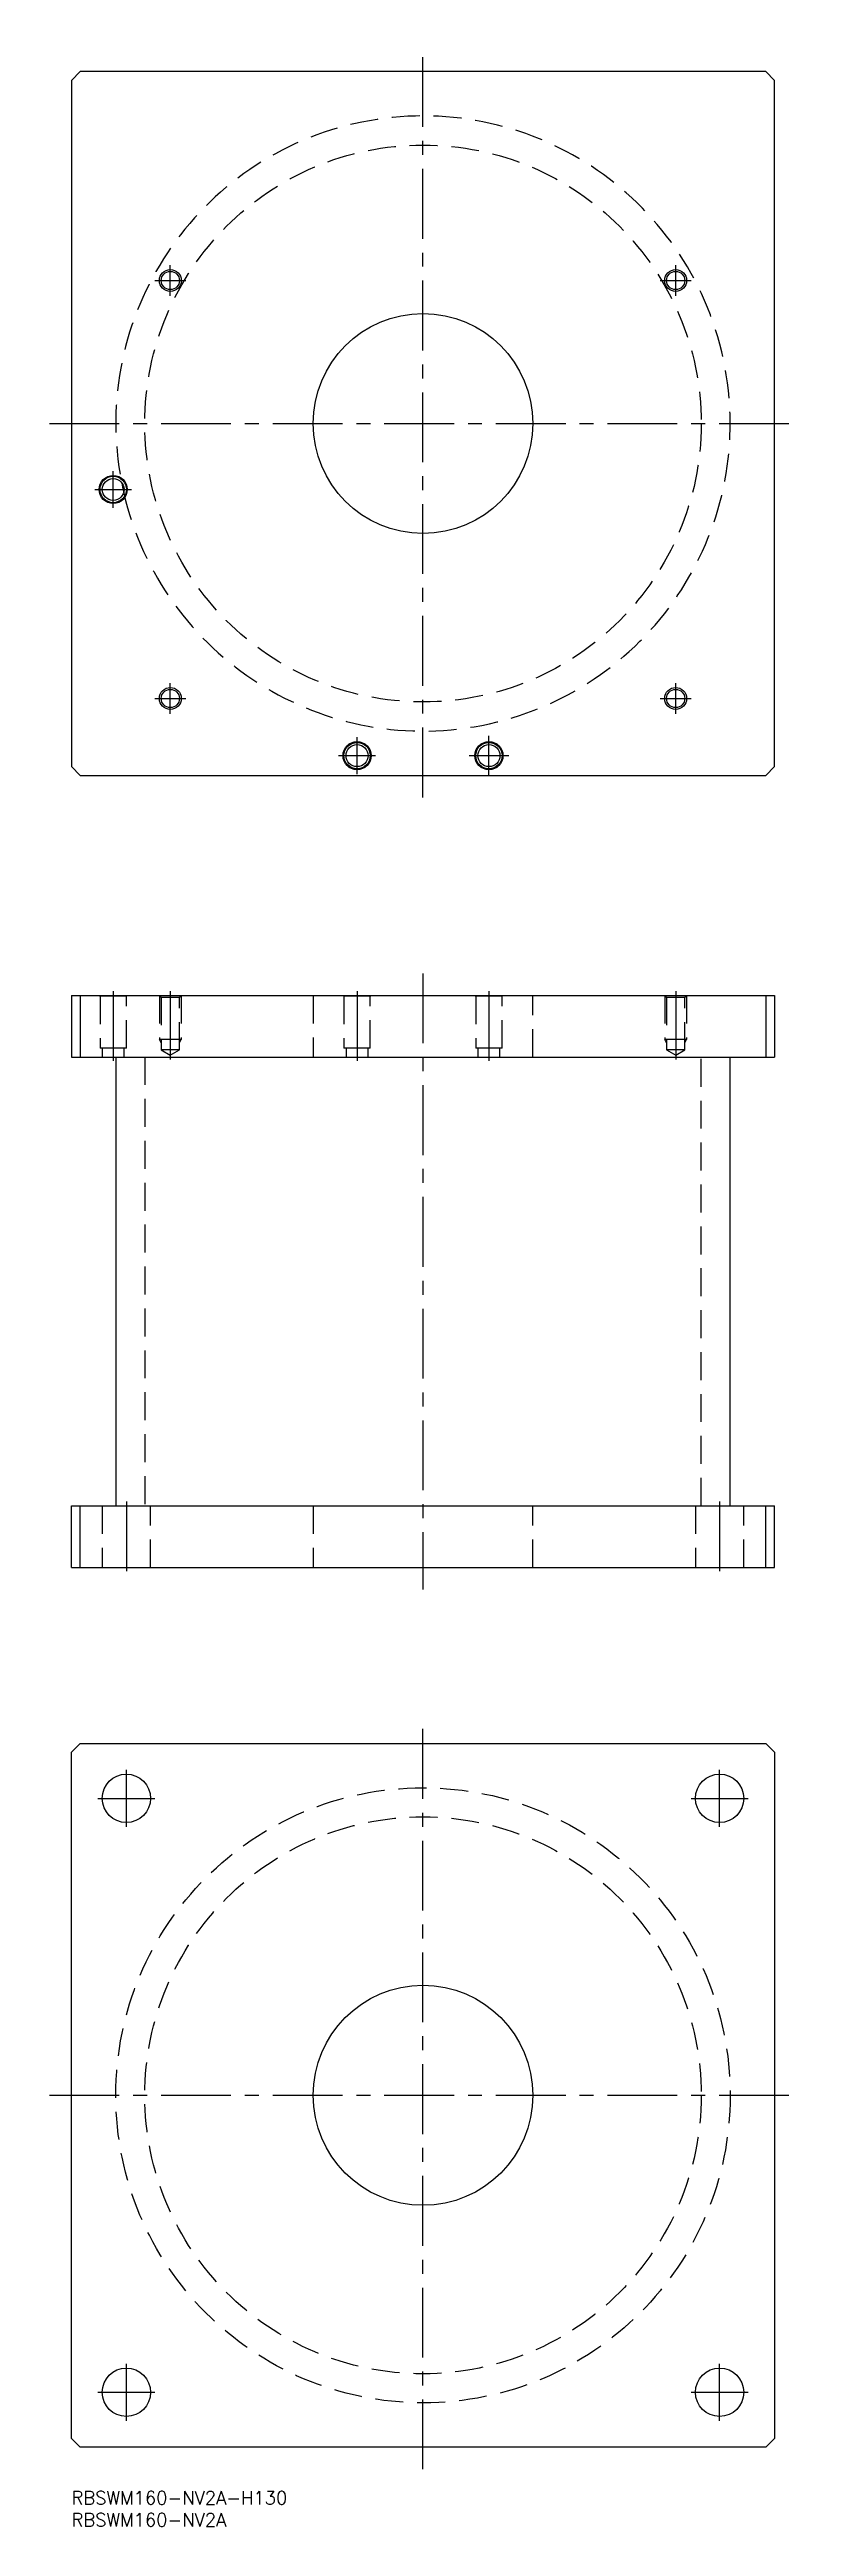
# Model space of a CAD drawing. Extents: x -5 to 165, y -8 to 555.
import ezdxf

# ---------------------------------------------------------------- set-up
doc = ezdxf.new("R2010")
doc.units = 0
doc.header["$LTSCALE"] = 0.5
doc.linetypes.add('CENTER', pattern=[50.8, 31.75, -6.35, 6.35, -6.35])
doc.linetypes.add('DASHED', pattern=[19.05, 12.7, -6.35])
for name, color, linetype in [('MSM_CENTER', 1, 'CENTER'), ('MSM_CONTINUOUS', 7, 'CONTINUOUS'), ('MSM_DASHED', 4, 'DASHED'), ('MSM_NARROW', 5, 'CONTINUOUS'), ('MSM_PART_NUMBER', 7, 'CONTINUOUS')]:
    doc.layers.add(name, color=color, linetype=linetype)
doc.styles.get("Standard").update_dxf_attribs({"font": 'txt.shx', "height": 3, "bigfont": 'bigfont.shx'})

msp = doc.modelspace()

# ---------------------------------------------------------------- linework, layer by layer
at = {"layer": 'MSM_CENTER'}
for p, q in [((80, 385), (80, 555)), ((19, 502.5), (26, 502.5)), ((22.5, 499), (22.5, 506)), ((134, 502.5), (141, 502.5)), ((137.5, 499), (137.5, 506)), ((-5, 470), (165, 470)), ((9.5, 450.8), (9.5, 459.2)), ((5.3, 455), (13.7, 455)), ((22.5, 404), (22.5, 411)), ((137.5, 404), (137.5, 411)), ((19, 407.5), (26, 407.5)), ((134, 407.5), (141, 407.5)), ((60.8, 394.5), (69.2, 394.5)), ((65, 390.3), (65, 398.7)), ((90.5, 394.5), (99.5, 394.5)), ((95, 390), (95, 399)), ((80, 345), (80, 205)), ((9.5, 341), (9.5, 325)), ((22.5, 341), (22.5, 325.407)), ((65, 341), (65, 325)), ((95, 341), (95, 325)), ((137.5, 341), (137.5, 325.407)), ((12.5, 225), (12.5, 209)), ((147.5, 225), (147.5, 209)), ((80, 5), (80, 175)), ((12.5, 151), (12.5, 164)), ((147.5, 151), (147.5, 164)), ((6, 157.5), (19, 157.5)), ((141, 157.5), (154, 157.5)), ((-5, 90), (165, 90)), ((12.5, 16), (12.5, 29)), ((147.5, 16), (147.5, 29)), ((6, 22.5), (19, 22.5)), ((141, 22.5), (154, 22.5))]:
    msp.add_line(p, q, dxfattribs=at)
at = {"layer": 'MSM_CONTINUOUS'}
for p, q in [((2, 550), (0, 548)), ((0, 548), (0, 392)), ((158, 550), (2, 550)), ((160, 548), (158, 550)), ((160, 392), (160, 548)), ((0, 392), (2, 390)), ((2, 390), (158, 390)), ((158, 390), (160, 392)), ((0, 340), (160, 340)), ((0, 340), (0, 326)), ((2, 340), (2, 326)), ((158, 340), (158, 326)), ((160, 340), (160, 326)), ((0, 326), (160, 326)), ((10.1, 326), (10.1, 224)), ((149.9, 224), (149.9, 326)), ((0, 210), (0, 224)), ((0, 224), (160, 224)), ((2, 210), (2, 224)), ((158, 210), (158, 224)), ((160, 210), (160, 224)), ((0, 210), (160, 210)), ((0, 168), (2, 170)), ((2, 170), (158, 170)), ((158, 170), (160, 168)), ((0, 12), (0, 168)), ((160, 168), (160, 12)), ((2, 10), (0, 12)), ((160, 12), (158, 10)), ((158, 10), (2, 10))]:
    msp.add_line(p, q, dxfattribs=at)
for centre, radius in [((22.5, 502.5), 2.067), ((137.5, 502.5), 2.067), ((80, 470), 25), ((9.5, 455), 3.2), ((9.5, 455), 3), ((9.5, 455), 2.5), ((22.5, 407.5), 2.067), ((137.5, 407.5), 2.067), ((65, 394.5), 3.2), ((65, 394.5), 3), ((65, 394.5), 2.5), ((95, 394.5), 3.2), ((95, 394.5), 3), ((95, 394.5), 2.5), ((12.5, 157.5), 5.5), ((147.5, 157.5), 5.5), ((80, 90), 25), ((12.5, 22.5), 5.5), ((147.5, 22.5), 5.5)]:
    msp.add_circle(centre, radius, dxfattribs=at)
msp.add_arc((80, 470), 69.9, 191.02089, 193.00207, dxfattribs=at)
at = {"layer": 'MSM_DASHED'}
for p, q in [((6.3, 340), (6.5, 339.8)), ((6.5, 339.8), (6.5, 328)), ((12.5, 339.8), (6.5, 339.8)), ((12.5, 339.8), (12.7, 340)), ((12.5, 328), (12.5, 339.8)), ((20, 340), (20.433, 339.567)), ((20, 340), (20, 330)), ((20.433, 339.567), (20.433, 327.6)), ((24.567, 339.567), (20.433, 339.567)), ((24.567, 339.567), (25, 340)), ((24.567, 327.6), (24.567, 339.567)), ((25, 340), (25, 330)), ((55, 340), (55, 326)), ((61.8, 340), (62, 339.8)), ((62, 339.8), (62, 328)), ((68, 339.8), (62, 339.8)), ((68, 339.8), (68.2, 340)), ((68, 328), (68, 339.8)), ((91.8, 340), (92, 339.8)), ((92, 339.8), (92, 328)), ((98, 339.8), (92, 339.8)), ((98, 339.8), (98.2, 340)), ((98, 328), (98, 339.8)), ((105, 326), (105, 340)), ((135, 340), (135.433, 339.567)), ((135, 340), (135, 330)), ((135.433, 339.567), (135.433, 327.6)), ((139.567, 339.567), (135.433, 339.567)), ((139.567, 339.567), (140, 340)), ((139.567, 327.6), (139.567, 339.567)), ((140, 340), (140, 330)), ((12.5, 328), (6.5, 328)), ((7, 328), (7, 326)), ((12, 326), (12, 328)), ((25, 330), (20, 330)), ((20.433, 329.25), (20, 330)), ((20.433, 327.6), (22.5, 326.407)), ((24.567, 327.6), (20.433, 327.6)), ((22.5, 326.407), (24.567, 327.6)), ((24.567, 329.25), (25, 330)), ((68, 328), (62, 328)), ((62.5, 328), (62.5, 326)), ((67.5, 326), (67.5, 328)), ((98, 328), (92, 328)), ((92.5, 328), (92.5, 326)), ((97.5, 326), (97.5, 328)), ((140, 330), (135, 330)), ((135.433, 329.25), (135, 330)), ((135.433, 327.6), (137.5, 326.407)), ((139.567, 327.6), (135.433, 327.6)), ((137.5, 326.407), (139.567, 327.6)), ((139.567, 329.25), (140, 330)), ((16.7, 326), (16.7, 224)), ((143.3, 224), (143.3, 326)), ((7, 224), (7, 210)), ((18, 210), (18, 224)), ((55, 224), (55, 210)), ((105, 210), (105, 224)), ((142, 224), (142, 210)), ((153, 210), (153, 224))]:
    msp.add_line(p, q, dxfattribs=at)
for centre, radius in [((80, 470), 63.3), ((80, 90), 69.9), ((80, 90), 63.3)]:
    msp.add_circle(centre, radius, dxfattribs=at)
msp.add_arc((80, 470), 69.9, 193.00207, 191.02089, dxfattribs=at)
at = {"layer": 'MSM_NARROW'}
for centre in [(22.5, 502.5), (137.5, 502.5), (22.5, 407.5), (137.5, 407.5)]:
    msp.add_circle(centre, 2.5, dxfattribs=at)

# ---------------------------------------------------------------- texts
at = {"layer": 'MSM_PART_NUMBER'}
for s, p in [('RBSWM160-NV2A-H130', (0, -3)), ('RBSWM160-NV2A', (0, -8))]:
    msp.add_text(s, height=3, dxfattribs=at).set_placement(p)

doc.saveas('drawing.dxf')
